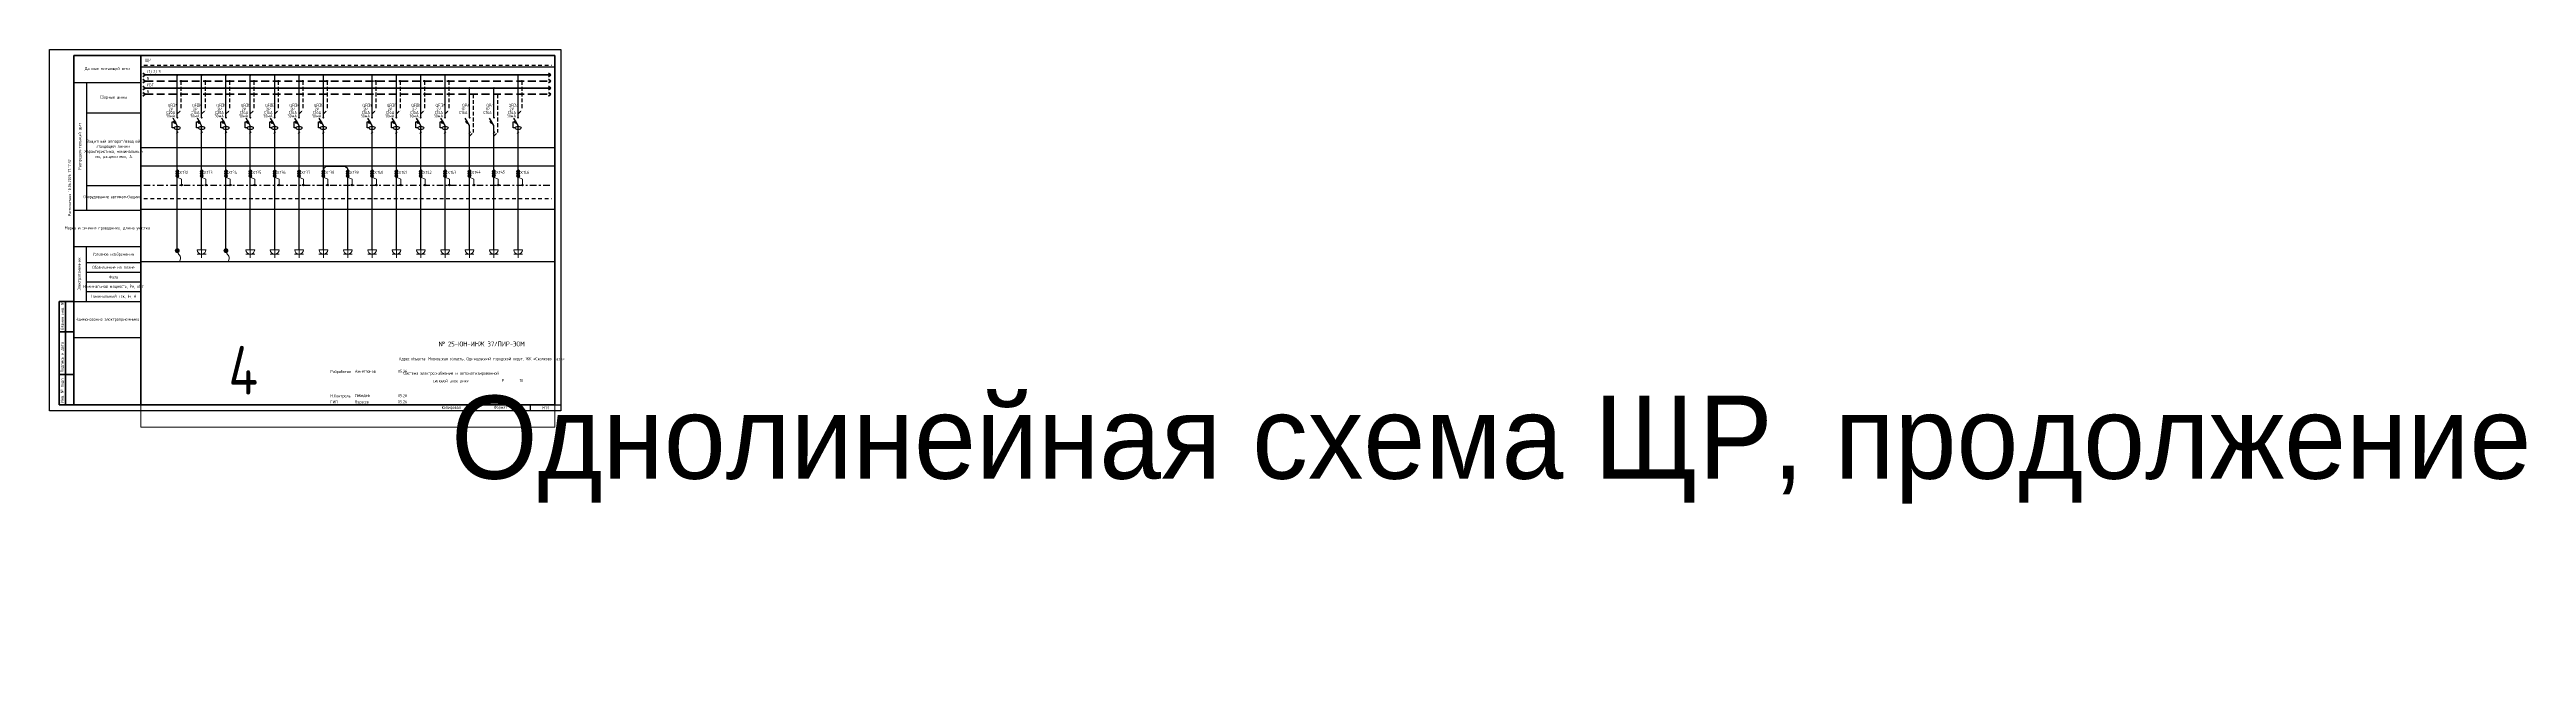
# Paper-space layout 'ЩР-1 (4)' of a CAD drawing. Header units: millimetres. Extents: x 0 to 2035, y -218 to 297.
# The model-space entities are those that its viewports show. They can reach past a viewport. Long polylines and large blocks are cut down to what shows.
import ezdxf
from ezdxf.enums import TextEntityAlignment as Align

# ---------------------------------------------------------------- set-up
doc = ezdxf.new("R2018")
doc.units = ezdxf.units.MM
for name, pattern in [('HIDDEN2', [4.7625, 3.175, -1.5875]), ('JIS_02_0.7', [1.35, 0.75, -0.6]), ('Штрихштриховая', [10.936111, 5.291667, -2.116667, 1.411111, -2.116667])]:
    doc.linetypes.add(name, pattern=pattern)
doc.layers.add('0-Область подсчета', color=152, linetype='Continuous', plot=False, transparency=0.5)
doc.layers.add('0_UNC Defpoints ЭОМ', color=6, linetype='Continuous', plot=False)
for name, color, linetype in [('0_Рамка', 7, 'Continuous'), ('0_ХТ', 7, 'Continuous'), ('Нумерация QF', 7, 'Continuous')]:
    doc.layers.add(name, color=color, linetype=linetype)
doc.layers.add('_0_ PE_проводник', color=3, linetype='Штрихштриховая', lineweight=20)
doc.layers.add('Таблицы', color=7, linetype='Continuous', lineweight=13)
doc.styles.get("Standard").update_dxf_attribs({"font": 'arial.ttf'})
doc.styles.add('UNC_A', font='GOST2304A.ttf')
doc.styles.add('Unecom', font='GOST2304A.ttf', dxfattribs={"height": 2.5})
doc.styles.add('СПДС', font='isocpeur.ttf', dxfattribs={"width": 0.8, "height": 2.5})

# ---------------------------------------------------------------- blocks, each defined once
blk = doc.blocks.new('*U51')
at = {"lineweight": 60, "ltscale": 10}
for p, q in [((20, 292), (415, 292)), ((20, 5), (20, 292)), ((415, 292), (415, 5)), ((8, 90), (20, 90)), ((8, 5), (8, 90)), ((13, 90), (13, 5)), ((20, 90), (20, 5)), ((20, 90), (20, 5)), ((8, 65), (20, 65)), ((8, 30), (20, 30)), ((20, 5), (8, 5)), ((415, 5), (20, 5))]:
    blk.add_line(p, q, dxfattribs=at)
at = {"layer": '0_UNC Defpoints ЭОМ', "ltscale": 10}
blk.add_lwpolyline([(420, 0), (0, 0), (0, 297), (420, 297)], close=True, dxfattribs=at)
at = {"layer": '0_UNC Defpoints ЭОМ', "lineweight": 30}
blk.add_lwpolyline([(395, 5), (420, 5), (420, 0), (395, 0)], close=True, dxfattribs=at)
at = {"char_height": 2.5, "attachment_point": 4, "rotation": 90, "style": 'Unecom'}
for s, insert, width in [('{\\fGOST type A|b0|i1|c204|p34; }Взамен инв. №', (10.5, 65), 25), (' Подпись и дата', (10.5, 30), 35), (' Инв. № подл.', (10.5, 5), 24.419)]:
    blk.add_mtext(s, dxfattribs=dict(at, insert=insert, width=width))
at = {"style": 'Unecom'}
for s, insert, char_height, width, attachment_point, line_spacing_factor in [('Адрес объекта: Московская область, Одинцовский городской округ, ЖК «Сколково Парк»', (355, 42.5), 2.5, 115, 5, 1.5), ('№ 25-ЮН-ИНЖ 37/ПИР-ЭОМ', (355, 55), 4, 120, 5, 2), ('Разработал', (230.7, 32), 2.5, 20, 4, 2), ('Ахметзянов', (250.8, 32.5), 2.5, 19.921, 4, 2), ('05.26', (290, 32.5), 2.5, 10, 5, 2), ('Система электроснабжения и автоматизированной силовой электрики', (330, 27.5), 2.5, 70, 5, 1.5), ('Р', (372.5, 25), 2.5, 15, 5, 2), ('Н.Контроль', (230.7, 12), 2.5, 20, 4, 2), ('ГИП', (230.7, 7.3), 2.5, 20, 4, 2), ('Лебедев', (250.8, 12.5), 2.5, 19.921, 4, 2), ('Вересов', (250.8, 7), 2.5, 19.921, 4, 2), ('05.26', (290, 12.5), 2.5, 10, 5, 2), ('05.26', (290, 7.5), 2.5, 10, 5, 2)]:
    blk.add_mtext(s, dxfattribs=dict(at, insert=insert, char_height=char_height, width=width, attachment_point=attachment_point, line_spacing_factor=line_spacing_factor))
at = {"char_height": 2.5, "attachment_point": 4, "style": 'Unecom'}
for s, insert, width in [('Формат  ', (364.9, 2.6), 50), ('\\pi1; ', (250, -133.2), 20), ('\\pi1; ', (250, -133.2), 20), ('\\pxi0.4; ', (250, -133.2), 20), ('\\pi1; ', (512.5, -218.3), 20), ('\\pi1; ', (512.5, -218.3), 20), ('\\pxi0.4; ', (512.5, -218.3), 20)]:
    blk.add_mtext(s, dxfattribs=dict(at, insert=insert, width=width))
at = {"style": 'Unecom'}
blk.add_attdef('ЛИСТ_№', text='', height=2.5, dxfattribs=at).set_placement((387.5, 25), align=Align.MIDDLE_CENTER)
blk.add_attdef('КОЛ-ВО_ЛИСТОВ', text='', height=2.5, dxfattribs=at).set_placement((404.7, 23.7), align=Align.CENTER)
at = {"lineweight": 30, "flags": 104}
blk.add_attdef('ОПИСАНИЕ_ЛИСТА', text='', height=2.5, dxfattribs=at).set_placement((329.9, 12.5), align=Align.MIDDLE_CENTER)
at = {"style": 'Unecom', "flags": 8}
blk.add_attdef('ФОРМАТ_БУМАГИ', (379.4, 1.3), '', height=2.5, dxfattribs=at)
at = {"layer": '0_Рамка', "style": 'СПДС', "width": 0.8}
blk.add_text('Распечатано 18.06.2026 17:17:32', height=2.5, rotation=90, dxfattribs=at).set_placement((16.5, 160), align=Align.MIDDLE_LEFT)
at = {"layer": 'Defpoints', "insert": (330, 2.5), "char_height": 2.5, "width": 70, "attachment_point": 5, "style": 'Unecom'}
blk.add_mtext('Копировал', dxfattribs=at)
blk = doc.blocks.new('_Боковик_схема Юником')
at = {"color": 0, "lineweight": -2, "ltscale": 3}
blk.add_lwpolyline([(0, 232), (55, 232), (55, 0), (0, 0)], close=True, dxfattribs=at)
for points in [[(0, 210), (55, 210), (55, 125), (10.3, 125)], [(10.3, 210), (10.3, 105)], [(10.3, 185), (55, 185)], [(0, 105), (55, 105)], [(0, 75), (55, 75)], [(10, 75), (10, 30)], [(10, 62), (51.8, 62)], [(10, 62), (55, 62)], [(10, 54), (55, 54)], [(10, 46), (55, 46)], [(0, 30), (55, 30)], [(10, 38), (55, 38)]]:
    blk.add_lwpolyline(points, dxfattribs=at)
at = {"color": 0, "lineweight": -2, "char_height": 2.5, "attachment_point": 5, "style": 'Unecom'}
for s, insert, width in [('Данные питающей сети', (27.5, 221), 55), ('Сборные шины', (32.6, 197.5), 44.736), ('Защитный аппарат/вводной отходящей линии.\\PХарактеристика, номинальный ток, расцепитель, А.', (32.6, 155), 44.736), ('Оборудование автоматизации', (31, 115.7), 37.884), ('Марка и сечение проводника, длина участка', (27.5, 90), 55), ('Условное изображение', (32.5, 68.5), 45), ('Номинальная мощность, Рн, кВт', (32.5, 42), 45), ('Обозначение на плане', (32.5, 58), 45), ('Фаза', (32.5, 50), 45), ('Номинальный ток, Iн, А', (32.5, 34), 45), ('Наименование электроприемника', (27.5, 15), 55)]:
    blk.add_mtext(s, dxfattribs=dict(at, insert=insert, width=width))
at = {"color": 0, "lineweight": -2, "char_height": 2.5, "attachment_point": 5, "rotation": 90, "style": 'Unecom'}
for s, insert, width in [('Распределительный щит', (5.1, 157.5), 105), ('Электроприемник', (4.6, 52.5), 45)]:
    blk.add_mtext(s, dxfattribs=dict(at, insert=insert, width=width))
blk = doc.blocks.new('*U86')
at = {"lineweight": 40}
for p, q in [((0, 0), (-2, 1.5)), ((0, 0), (-2, -1.5)), ((333.2, 0), (331.2, 1.5)), ((333.2, 0), (331.2, -1.5)), ((0, -5), (-2, -3.5)), ((0, -5), (-2, -6.5)), ((333.2, -5), (331.2, -3.5)), ((333.2, -5), (331.2, -6.5))]:
    blk.add_line(p, q, dxfattribs=at)
at = {"linetype": 'ByBlock', "lineweight": 40}
blk.add_lwpolyline([(0, 0), (333.2, 0)], dxfattribs=at)
at = {"color": 4, "linetype": 'HIDDEN2', "lineweight": 40, "ltscale": 2}
blk.add_lwpolyline([(0, -5), (333.2, -5)], dxfattribs=at)
at = {"insert": (1.2, -1.6), "char_height": 2.5, "attachment_point": 1, "style": 'UNC_A'}
blk.add_mtext_dynamic_manual_height_columns('N', width=3.844, gutter_width=12.5, heights=[0], dxfattribs=at)
at = {"style": 'UNC_A'}
blk.add_attdef('ЛИНИЯ', (1, 1.5), '', height=2.5, dxfattribs=at)
blk = doc.blocks.new('*U28')
at = {"lineweight": 25}
blk.add_line((-0.7, -0.7), (0.7, 0.7), dxfattribs=at)
blk = doc.blocks.new('*U117')
for p, q in [((0, -36.3), (0, -1.2)), ((-4.1, -44.7), (-4.1, -39.8)), ((-4.1, -39.8), (-2.9, -39.8)), ((0, -42.8), (-3.5, -36.7)), ((-0.4, -36.6), (0.4, -35.9)), ((0.4, -36.6), (-0.4, -35.9)), ((-2.4, -44.7), (-4.1, -44.7)), ((0, -54.3), (0, -42.8))]:
    blk.add_line(p, q)
at = {"color": 4, "linetype": 'HIDDEN2'}
for p in [(3, -6.2), (0, -33.2)]:
    blk.add_line(p, (3, -30.2), dxfattribs=at)
blk.add_lwpolyline([(-2.1, -41.1), (-3.1, -39.4), (-2.3, -38.9), (-1.3, -40.6)], close=True)
for centre in [(0, -1.2), (3, -6.2)]:
    blk.add_circle(centre, 0.5)
blk.add_ellipse((0, -44.7), major_axis=(-2.42, 0), ratio=0.530622)
at = {"insert": (-7.9, -24.9), "char_height": 2.5, "attachment_point": 1, "style": 'Unecom'}
blk.add_mtext_dynamic_manual_height_columns('\\pxql;QFD', width=5.707, gutter_width=12.5, heights=[4.37], dxfattribs=at)
at = {"style": 'Unecom'}
for tag, p in [('МА', (-1.7, -36.1)), ('P', (-3.4, -30.4)), ('A', (-1.7, -33.3))]:
    blk.add_attdef(tag, text='', height=2.5, dxfattribs=at).set_placement(p, align=Align.RIGHT)
blk.add_attdef('N', (-3.2, -27.4), '', height=2.5, dxfattribs=at)
blk = doc.blocks.new('*U80')
for p, q in [((0, -36.3), (0, -1.2)), ((-4.1, -44.7), (-4.1, -39.8)), ((-4.1, -39.8), (-2.9, -39.8)), ((0, -42.8), (-3.5, -36.7)), ((-0.4, -36.6), (0.4, -35.9)), ((0.4, -36.6), (-0.4, -35.9)), ((-2.4, -44.7), (-4.1, -44.7)), ((0, -54.3), (0, -42.8))]:
    blk.add_line(p, q)
at = {"color": 4, "linetype": 'HIDDEN2'}
for p in [(3, -6.2), (0, -33.2)]:
    blk.add_line(p, (3, -30.2), dxfattribs=at)
blk.add_lwpolyline([(-2.1, -41.1), (-3.1, -39.4), (-2.3, -38.9), (-1.3, -40.6)], close=True)
for centre in [(0, -1.2), (3, -6.2)]:
    blk.add_circle(centre, 0.5)
blk.add_ellipse((0, -44.7), major_axis=(-2.42, 0), ratio=0.530622)
at = {"insert": (-7.9, -24.9), "char_height": 2.5, "attachment_point": 1, "style": 'Unecom'}
blk.add_mtext_dynamic_manual_height_columns('\\pxql;QFD', width=5.707, gutter_width=12.5, heights=[4.37], dxfattribs=at)
at = {"style": 'Unecom'}
for tag, p in [('МА', (-1.7, -36.1)), ('P', (-3.4, -30.4)), ('A', (-1.7, -33.3))]:
    blk.add_attdef(tag, text='', height=2.5, dxfattribs=at).set_placement(p, align=Align.RIGHT)
blk.add_attdef('N', (-3.2, -27.4), '', height=2.5, dxfattribs=at)
blk = doc.blocks.new('*U83')
for p, q in [((0, -36.3), (0, -1.2)), ((-4.1, -44.7), (-4.1, -39.8)), ((-4.1, -39.8), (-2.9, -39.8)), ((0, -42.8), (-3.5, -36.7)), ((-0.4, -36.6), (0.4, -35.9)), ((0.4, -36.6), (-0.4, -35.9)), ((-2.4, -44.7), (-4.1, -44.7)), ((0, -54.3), (0, -42.8))]:
    blk.add_line(p, q)
at = {"color": 4, "linetype": 'HIDDEN2'}
for p in [(3, -6.2), (0, -33.2)]:
    blk.add_line(p, (3, -30.2), dxfattribs=at)
blk.add_lwpolyline([(-2.1, -41.1), (-3.1, -39.4), (-2.3, -38.9), (-1.3, -40.6)], close=True)
for centre in [(0, -1.2), (3, -6.2)]:
    blk.add_circle(centre, 0.5)
blk.add_ellipse((0, -44.7), major_axis=(-2.42, 0), ratio=0.530622)
at = {"insert": (-7.9, -24.9), "char_height": 2.5, "attachment_point": 1, "style": 'Unecom'}
blk.add_mtext_dynamic_manual_height_columns('\\pxql;QFD', width=5.707, gutter_width=12.5, heights=[4.37], dxfattribs=at)
at = {"style": 'Unecom'}
for tag, p in [('МА', (-1.7, -36.1)), ('P', (-3.4, -30.4)), ('A', (-1.7, -33.3))]:
    blk.add_attdef(tag, text='', height=2.5, dxfattribs=at).set_placement(p, align=Align.RIGHT)
blk.add_attdef('N', (-3.2, -27.4), '', height=2.5, dxfattribs=at)
blk = doc.blocks.new('*U85')
for p, q in [((0, -36.3), (0, -1.2)), ((-4.1, -44.7), (-4.1, -39.8)), ((-4.1, -39.8), (-2.9, -39.8)), ((0, -42.8), (-3.5, -36.7)), ((-0.4, -36.6), (0.4, -35.9)), ((0.4, -36.6), (-0.4, -35.9)), ((-2.4, -44.7), (-4.1, -44.7)), ((0, -54.3), (0, -42.8))]:
    blk.add_line(p, q)
at = {"color": 4, "linetype": 'HIDDEN2'}
for p in [(3, -6.2), (0, -33.2)]:
    blk.add_line(p, (3, -30.2), dxfattribs=at)
blk.add_lwpolyline([(-2.1, -41.1), (-3.1, -39.4), (-2.3, -38.9), (-1.3, -40.6)], close=True)
for centre in [(0, -1.2), (3, -6.2)]:
    blk.add_circle(centre, 0.5)
blk.add_ellipse((0, -44.7), major_axis=(-2.42, 0), ratio=0.530622)
at = {"insert": (-7.9, -24.9), "char_height": 2.5, "attachment_point": 1, "style": 'Unecom'}
blk.add_mtext_dynamic_manual_height_columns('\\pxql;QFD', width=5.707, gutter_width=12.5, heights=[4.37], dxfattribs=at)
at = {"style": 'Unecom'}
for tag, p in [('МА', (-1.7, -36.1)), ('P', (-3.4, -30.4)), ('A', (-1.7, -33.3))]:
    blk.add_attdef(tag, text='', height=2.5, dxfattribs=at).set_placement(p, align=Align.RIGHT)
blk.add_attdef('N', (-3.2, -27.4), '', height=2.5, dxfattribs=at)
blk = doc.blocks.new('*U82')
for p, q in [((0, -36.3), (0, -1.2)), ((-4.1, -44.7), (-4.1, -39.8)), ((-4.1, -39.8), (-2.9, -39.8)), ((0, -42.8), (-3.5, -36.7)), ((-0.4, -36.6), (0.4, -35.9)), ((0.4, -36.6), (-0.4, -35.9)), ((-2.4, -44.7), (-4.1, -44.7)), ((0, -54.3), (0, -42.8))]:
    blk.add_line(p, q)
at = {"color": 4, "linetype": 'HIDDEN2'}
for p in [(3, -6.2), (0, -33.2)]:
    blk.add_line(p, (3, -30.2), dxfattribs=at)
blk.add_lwpolyline([(-2.1, -41.1), (-3.1, -39.4), (-2.3, -38.9), (-1.3, -40.6)], close=True)
for centre in [(0, -1.2), (3, -6.2)]:
    blk.add_circle(centre, 0.5)
blk.add_ellipse((0, -44.7), major_axis=(-2.42, 0), ratio=0.530622)
at = {"insert": (-7.9, -24.9), "char_height": 2.5, "attachment_point": 1, "style": 'Unecom'}
blk.add_mtext_dynamic_manual_height_columns('\\pxql;QFD', width=5.707, gutter_width=12.5, heights=[4.37], dxfattribs=at)
at = {"style": 'Unecom'}
for tag, p in [('МА', (-1.7, -36.1)), ('P', (-3.4, -30.4)), ('A', (-1.7, -33.3))]:
    blk.add_attdef(tag, text='', height=2.5, dxfattribs=at).set_placement(p, align=Align.RIGHT)
blk.add_attdef('N', (-3.2, -27.4), '', height=2.5, dxfattribs=at)
blk = doc.blocks.new('XT')
at = {"color": 32, "true_color": 0xcd6928}
for p, q in [((0.8, 0), (-1, -1.8)), ((1, -0.2), (-0.8, -2))]:
    blk.add_line(p, q, dxfattribs=at)
at = {"color": 5}
for p, q in [((0.8, -2), (-1, -3.8)), ((1, -2.2), (-0.8, -4))]:
    blk.add_line(p, q, dxfattribs=at)
at = {"color": 3}
for p, q in [((0.8, -4), (-1, -5.8)), ((1, -4.2), (-0.8, -6))]:
    blk.add_line(p, q, dxfattribs=at)
at = {"color": 32, "true_color": 0xcd6928}
blk.add_circle((0, -1), 1, dxfattribs=at)
at = {"color": 5}
blk.add_circle((0, -3), 1, dxfattribs=at)
at = {"color": 3}
blk.add_circle((0, -5), 1, dxfattribs=at)
at = {"style": 'UNC_A'}
blk.add_attdef('1', (1.7, 0.1), '', height=2.5, dxfattribs=at)
blk = doc.blocks.new('Розетка1')
at = {"layer": 'Таблицы', "color": 1}
for p, q in [((-84, 84), (84, 84)), ((-84, 0), (84, 0)), ((0, 0), (0, 158))]:
    blk.add_line(p, q, dxfattribs=at)
blk.add_arc((0, 0), 83.5, 0, 180, dxfattribs=at)
blk.add_arc((0, 0), 83.5, 0, 180, dxfattribs=at)
blk = doc.blocks.new('*U118')
for p, q in [((0, -36.3), (0, -12.1)), ((0, -42.8), (-3.5, -36.7)), ((-0.4, -36.6), (0.4, -35.9)), ((0.4, -36.6), (-0.4, -35.9)), ((0, -54.3), (0, -42.8))]:
    blk.add_line(p, q)
at = {"color": 4, "linetype": 'HIDDEN2'}
for p in [(3, -17.1), (0, -51.6)]:
    blk.add_line(p, (3, -48.6), dxfattribs=at)
blk.add_lwpolyline([(-2.1, -41.1), (-3.1, -39.4), (-2.3, -38.9), (-1.3, -40.6)], close=True)
for centre in [(0, -12.1), (3, -17.1)]:
    blk.add_circle(centre, 0.5)
at = {"insert": (-6.2, -24.9), "char_height": 2.5, "attachment_point": 1, "style": 'Unecom'}
blk.add_mtext_dynamic_manual_height_columns('\\pxql;QF', width=5.707, gutter_width=12.5, heights=[4.37], dxfattribs=at)
at = {"style": 'Unecom'}
for tag, p in [('P', (-3.4, -30.4)), ('A', (-1.7, -33.3))]:
    blk.add_attdef(tag, text='', height=2.5, dxfattribs=at).set_placement(p, align=Align.RIGHT)
blk.add_attdef('N', (-3.2, -27.4), '', height=2.5, dxfattribs=at)
blk = doc.blocks.new('*U108')
at = {"layer": 'Таблицы'}
h = blk.add_hatch(color=1, dxfattribs=at)
h.dxf.hatch_style = 1
h.paths.add_polyline_path([(45, 0, 1), (-45, 0, 1)])
at = {"layer": 'Таблицы', "color": 1}
blk.add_circle((0, 0), 44.8, dxfattribs=at)
blk.add_spline([(0, 0), (63, 21), (148, 72), (228, 58)], degree=3, dxfattribs=at)

msp = doc.modelspace()

# ---------------------------------------------------------------- linework, layer by layer
at = {"color": 6}
for points in [[(1075, 1577.99), (735, 1577.99), (735, 1290.99), (1075, 1290.99), (1075, 1577.99)], [(1415, 1577.99), (1075, 1577.99), (1075, 1290.99), (1415, 1290.99), (1415, 1577.99)], [(1755, 1577.99), (1415, 1577.99), (1415, 1290.99), (1755, 1290.99), (1755, 1577.99)]]:
    msp.add_lwpolyline(points, dxfattribs=at)
at = {"linetype": 'JIS_02_0.7', "ltscale": 4}
for points in [[(1077.499, 1570.16), (1412.679, 1570.16)], [(1077.499, 1570.16), (1412.679, 1570.16)], [(1077.499, 1460.471), (1412.679, 1460.471)]]:
    msp.add_lwpolyline(points, dxfattribs=at)
for points in [[(1104.931, 1418.4), (1104.931, 1508.927)], [(1124.931, 1418.4), (1124.931, 1508.927)], [(1144.931, 1418.4), (1144.931, 1508.927)], [(1164.931, 1418.4), (1164.931, 1508.927)], [(1184.931, 1418.4), (1184.931, 1508.927)], [(1204.931, 1418.4), (1204.931, 1508.927)], [(1224.931, 1418.4), (1224.931, 1508.927)], [(1264.931, 1418.4), (1264.931, 1508.927)], [(1284.931, 1418.4), (1284.931, 1508.927)], [(1304.931, 1418.4), (1304.931, 1508.927)], [(1304.931, 1418.4), (1304.931, 1508.927)], [(1324.931, 1418.4), (1324.931, 1508.927)], [(1345, 1418.422), (1345, 1508.949)], [(1365, 1418.422), (1365, 1508.949)], [(1384.931, 1418.4), (1384.931, 1508.927)], [(1244.932, 1483.946), (1244.932, 1484.946), (1242.932, 1486.946), (1226.932, 1486.946), (1224.932, 1484.946), (1224.932, 1483.946)], [(1244.931, 1418.4), (1244.932, 1484.946)]]:
    msp.add_lwpolyline(points)
at = {"color": 3, "linetype": 'Штрихштриховая'}
msp.add_lwpolyline([(1077.499, 1471.568), (1412.679, 1471.568)], dxfattribs=at)
at = {"color": 0, "linetype": 'ByBlock', "lineweight": -3}
for centre in [(1108.505, 1471.59), (1128.505, 1471.59), (1148.505, 1471.59), (1168.505, 1471.59), (1188.505, 1471.59), (1208.505, 1471.59), (1228.505, 1471.59), (1248.505, 1471.59), (1268.505, 1471.59), (1288.505, 1471.59), (1308.505, 1471.59), (1328.505, 1471.59), (1348.573, 1471.59), (1368.573, 1471.59), (1388.505, 1471.59)]:
    msp.add_circle(centre, 0.575, dxfattribs=at)
at = {"layer": '0-Область подсчета'}
for points in [[(147.309, 1584.367), (6296.248, 1584.367), (6296.248, 1408.375), (147.309, 1408.375)], [(150.349, 1568.697), (6220.211, 1568.697), (6220.211, 1502.163), (150.349, 1502.163)], [(142.142, 1487.401), (6300.609, 1487.401), (6300.609, 1451.513), (142.142, 1451.513)]]:
    msp.add_lwpolyline(points, close=True, dxfattribs=at)
at = {"layer": '_0_ PE_проводник'}
for points in [[(1108.505, 1471.59), (1108.505, 1476.358), (1104.876, 1478.006)], [(1128.505, 1471.59), (1128.505, 1476.358), (1124.876, 1478.006)], [(1148.505, 1471.59), (1148.505, 1476.358), (1144.876, 1478.006)], [(1168.505, 1471.59), (1168.505, 1476.358), (1164.876, 1478.006)], [(1188.505, 1471.59), (1188.505, 1476.358), (1184.876, 1478.006)], [(1208.505, 1471.59), (1208.505, 1476.358), (1204.876, 1478.006)], [(1228.505, 1471.59), (1228.505, 1476.358), (1224.876, 1478.006)], [(1248.505, 1471.59), (1248.505, 1476.358), (1244.876, 1478.006)], [(1268.505, 1471.59), (1268.505, 1476.358), (1264.876, 1478.006)], [(1288.505, 1471.59), (1288.505, 1476.358), (1284.876, 1478.006)], [(1308.505, 1471.59), (1308.505, 1476.358), (1304.876, 1478.006)], [(1328.505, 1471.59), (1328.505, 1476.358), (1324.876, 1478.006)], [(1348.573, 1471.59), (1348.573, 1476.358), (1344.944, 1478.006)], [(1368.573, 1471.59), (1368.573, 1476.358), (1364.944, 1478.006)], [(1388.505, 1471.59), (1388.505, 1476.358), (1384.876, 1478.006)]]:
    msp.add_lwpolyline(points, dxfattribs=at)

# ---------------------------------------------------------------- block references
for p, values in [((1078.687, 1562.041), {'ЛИНИЯ': 'L1,L2,L3'}), ((1078.687, 1551.207), {'ЛИНИЯ': 'ИБП'})]:
    msp.add_blockref('*U86', p).add_auto_attribs(values)
at = {"color": 1}
ref = msp.add_blockref('*U117', (1104.931, 1563.235), dxfattribs=at)
ref.add_attrib('P', '2P', dxfattribs={"height": 2.5, "style": 'Unecom'}).set_placement((1101.535, 1532.801), align=Align.RIGHT)
ref.add_attrib('A', 'С20А', dxfattribs={"height": 2.5, "style": 'Unecom'}).set_placement((1103.228, 1529.955), align=Align.RIGHT)
ref.add_attrib('МА', '30мА', dxfattribs={"height": 2.5, "style": 'Unecom'}).set_placement((1103.218, 1527.094), align=Align.RIGHT)
ref = msp.add_blockref('*U117', (1124.931, 1563.235), dxfattribs=at)
ref.add_attrib('P', '2P', dxfattribs={"height": 2.5, "style": 'Unecom'}).set_placement((1121.535, 1532.801), align=Align.RIGHT)
ref.add_attrib('A', 'С16А', dxfattribs={"height": 2.5, "style": 'Unecom'}).set_placement((1123.228, 1529.955), align=Align.RIGHT)
ref.add_attrib('МА', '30мА', dxfattribs={"height": 2.5, "style": 'Unecom'}).set_placement((1123.218, 1527.094), align=Align.RIGHT)
ref = msp.add_blockref('*U80', (1144.931, 1563.235), dxfattribs=at)
ref.add_attrib('P', '2P', dxfattribs={"height": 2.5, "style": 'Unecom'}).set_placement((1141.535, 1532.801), align=Align.RIGHT)
ref.add_attrib('A', 'С20А', dxfattribs={"height": 2.5, "style": 'Unecom'}).set_placement((1143.228, 1529.955), align=Align.RIGHT)
ref.add_attrib('МА', '30мА', dxfattribs={"height": 2.5, "style": 'Unecom'}).set_placement((1143.218, 1527.094), align=Align.RIGHT)
ref = msp.add_blockref('*U83', (1164.931, 1563.235), dxfattribs=at)
ref.add_attrib('P', '2P', dxfattribs={"height": 2.5, "style": 'Unecom'}).set_placement((1161.535, 1532.801), align=Align.RIGHT)
ref.add_attrib('A', 'С16А', dxfattribs={"height": 2.5, "style": 'Unecom'}).set_placement((1163.228, 1529.955), align=Align.RIGHT)
ref.add_attrib('МА', '30мА', dxfattribs={"height": 2.5, "style": 'Unecom'}).set_placement((1163.218, 1527.094), align=Align.RIGHT)
ref = msp.add_blockref('*U83', (1184.931, 1563.235), dxfattribs=at)
ref.add_attrib('P', '2P', dxfattribs={"height": 2.5, "style": 'Unecom'}).set_placement((1181.535, 1532.801), align=Align.RIGHT)
ref.add_attrib('A', 'С16А', dxfattribs={"height": 2.5, "style": 'Unecom'}).set_placement((1183.228, 1529.955), align=Align.RIGHT)
ref.add_attrib('МА', '30мА', dxfattribs={"height": 2.5, "style": 'Unecom'}).set_placement((1183.218, 1527.094), align=Align.RIGHT)
ref = msp.add_blockref('*U83', (1204.931, 1563.235), dxfattribs=at)
ref.add_attrib('P', '2P', dxfattribs={"height": 2.5, "style": 'Unecom'}).set_placement((1201.535, 1532.801), align=Align.RIGHT)
ref.add_attrib('A', 'С16А', dxfattribs={"height": 2.5, "style": 'Unecom'}).set_placement((1203.228, 1529.955), align=Align.RIGHT)
ref.add_attrib('МА', '30мА', dxfattribs={"height": 2.5, "style": 'Unecom'}).set_placement((1203.218, 1527.094), align=Align.RIGHT)
ref = msp.add_blockref('*U85', (1224.931, 1563.235), dxfattribs=at)
ref.add_attrib('P', '2P', dxfattribs={"height": 2.5, "style": 'Unecom'}).set_placement((1221.535, 1532.801), align=Align.RIGHT)
ref.add_attrib('A', 'С16А', dxfattribs={"height": 2.5, "style": 'Unecom'}).set_placement((1223.228, 1529.955), align=Align.RIGHT)
ref.add_attrib('МА', '30мА', dxfattribs={"height": 2.5, "style": 'Unecom'}).set_placement((1223.218, 1527.094), align=Align.RIGHT)
ref = msp.add_blockref('*U82', (1264.931, 1563.235), dxfattribs=at)
ref.add_attrib('P', '2P', dxfattribs={"height": 2.5, "style": 'Unecom'}).set_placement((1261.535, 1532.801), align=Align.RIGHT)
ref.add_attrib('A', 'С16А', dxfattribs={"height": 2.5, "style": 'Unecom'}).set_placement((1263.228, 1529.955), align=Align.RIGHT)
ref.add_attrib('МА', '30мА', dxfattribs={"height": 2.5, "style": 'Unecom'}).set_placement((1263.218, 1527.094), align=Align.RIGHT)
ref = msp.add_blockref('*U85', (1284.931, 1563.235), dxfattribs=at)
ref.add_attrib('P', '2P', dxfattribs={"height": 2.5, "style": 'Unecom'}).set_placement((1281.535, 1532.801), align=Align.RIGHT)
ref.add_attrib('A', 'С16А', dxfattribs={"height": 2.5, "style": 'Unecom'}).set_placement((1283.228, 1529.955), align=Align.RIGHT)
ref.add_attrib('МА', '30мА', dxfattribs={"height": 2.5, "style": 'Unecom'}).set_placement((1283.218, 1527.094), align=Align.RIGHT)
ref = msp.add_blockref('*U85', (1304.931, 1563.235), dxfattribs=at)
ref.add_attrib('P', '2P', dxfattribs={"height": 2.5, "style": 'Unecom'}).set_placement((1301.535, 1532.801), align=Align.RIGHT)
ref.add_attrib('A', 'С16А', dxfattribs={"height": 2.5, "style": 'Unecom'}).set_placement((1303.228, 1529.955), align=Align.RIGHT)
ref.add_attrib('МА', '30мА', dxfattribs={"height": 2.5, "style": 'Unecom'}).set_placement((1303.218, 1527.094), align=Align.RIGHT)
ref = msp.add_blockref('*U117', (1324.931, 1563.235), dxfattribs=at)
ref.add_attrib('P', '2P', dxfattribs={"height": 2.5, "style": 'Unecom'}).set_placement((1321.535, 1532.801), align=Align.RIGHT)
ref.add_attrib('A', 'С16А', dxfattribs={"height": 2.5, "style": 'Unecom'}).set_placement((1323.228, 1529.955), align=Align.RIGHT)
ref.add_attrib('МА', '30мА', dxfattribs={"height": 2.5, "style": 'Unecom'}).set_placement((1323.218, 1527.094), align=Align.RIGHT)
ref = msp.add_blockref('*U118', (1345, 1563.257), dxfattribs=at)
ref.add_attrib('P', '1P', dxfattribs={"height": 2.5, "style": 'Unecom'}).set_placement((1341.604, 1532.823), align=Align.RIGHT)
ref.add_attrib('A', 'С16А', dxfattribs={"height": 2.5, "style": 'Unecom'}).set_placement((1343.297, 1529.977), align=Align.RIGHT)
ref = msp.add_blockref('*U118', (1365, 1563.257), dxfattribs=at)
ref.add_attrib('P', '1P', dxfattribs={"height": 2.5, "style": 'Unecom'}).set_placement((1361.604, 1532.823), align=Align.RIGHT)
ref.add_attrib('A', 'С16А', dxfattribs={"height": 2.5, "style": 'Unecom'}).set_placement((1363.297, 1529.977), align=Align.RIGHT)
ref = msp.add_blockref('*U117', (1384.931, 1563.235), dxfattribs=at)
ref.add_attrib('P', '2P', dxfattribs={"height": 2.5, "style": 'Unecom'}).set_placement((1381.535, 1532.801), align=Align.RIGHT)
ref.add_attrib('A', 'С16А', dxfattribs={"height": 2.5, "style": 'Unecom'}).set_placement((1383.228, 1529.955), align=Align.RIGHT)
ref.add_attrib('МА', '30мА', dxfattribs={"height": 2.5, "style": 'Unecom'}).set_placement((1383.218, 1527.094), align=Align.RIGHT)
for p in [(1104.931, 1514.685), (1124.931, 1514.685), (1144.931, 1514.685), (1164.931, 1514.685), (1184.931, 1514.685), (1204.931, 1514.685), (1224.931, 1514.685), (1264.931, 1514.685), (1284.931, 1514.685), (1304.931, 1514.685), (1324.931, 1514.685), (1345, 1514.707), (1365, 1514.707), (1384.931, 1514.685)]:
    msp.add_blockref('*U28', p)
ref = msp.add_blockref('XT', (1104.932, 1483.946))
ref.add_attrib('1', 'XT', (1106.68, 1480.703), dxfattribs={"height": 2.5, "style": 'UNC_A'})
ref = msp.add_blockref('XT', (1124.932, 1483.946))
ref.add_attrib('1', 'XT', (1126.68, 1480.703), dxfattribs={"height": 2.5, "style": 'UNC_A'})
ref = msp.add_blockref('XT', (1144.932, 1483.946))
ref.add_attrib('1', 'XT', (1146.68, 1480.703), dxfattribs={"height": 2.5, "style": 'UNC_A'})
ref = msp.add_blockref('XT', (1164.932, 1483.946))
ref.add_attrib('1', 'XT', (1166.68, 1480.703), dxfattribs={"height": 2.5, "style": 'UNC_A'})
ref = msp.add_blockref('XT', (1184.932, 1483.946))
ref.add_attrib('1', 'XT', (1186.68, 1480.703), dxfattribs={"height": 2.5, "style": 'UNC_A'})
ref = msp.add_blockref('XT', (1204.931, 1483.946))
ref.add_attrib('1', 'XT', (1206.68, 1480.703), dxfattribs={"height": 2.5, "style": 'UNC_A'})
ref = msp.add_blockref('XT', (1224.932, 1483.946))
ref.add_attrib('1', 'XT', (1226.68, 1480.703), dxfattribs={"height": 2.5, "style": 'UNC_A'})
ref = msp.add_blockref('XT', (1244.932, 1483.946))
ref.add_attrib('1', 'XT', (1246.68, 1480.703), dxfattribs={"height": 2.5, "style": 'UNC_A'})
ref = msp.add_blockref('XT', (1264.932, 1483.946))
ref.add_attrib('1', 'XT', (1266.68, 1480.703), dxfattribs={"height": 2.5, "style": 'UNC_A'})
ref = msp.add_blockref('XT', (1284.932, 1483.946))
ref.add_attrib('1', 'XT', (1286.68, 1480.703), dxfattribs={"height": 2.5, "style": 'UNC_A'})
ref = msp.add_blockref('XT', (1304.932, 1483.946))
ref.add_attrib('1', 'XT', (1306.68, 1480.703), dxfattribs={"height": 2.5, "style": 'UNC_A'})
ref = msp.add_blockref('XT', (1324.932, 1483.946))
ref.add_attrib('1', 'XT', (1326.68, 1480.703), dxfattribs={"height": 2.5, "style": 'UNC_A'})
ref = msp.add_blockref('XT', (1344.932, 1483.946))
ref.add_attrib('1', 'XT', (1346.68, 1480.703), dxfattribs={"height": 2.5, "style": 'UNC_A'})
ref = msp.add_blockref('XT', (1364.932, 1483.946))
ref.add_attrib('1', 'XT', (1366.68, 1480.703), dxfattribs={"height": 2.5, "style": 'UNC_A'})
ref = msp.add_blockref('XT', (1384.932, 1483.946))
ref.add_attrib('1', 'XT', (1386.68, 1480.703), dxfattribs={"height": 2.5, "style": 'UNC_A'})
at = {"xscale": 0.04278754414747103, "yscale": 0.04278754414747103, "zscale": 0.04278754414747103, "rotation": 180}
for p in [(1124.931, 1418.4), (1164.931, 1418.4), (1184.931, 1418.4), (1204.931, 1418.4), (1224.931, 1418.4), (1244.931, 1418.4), (1264.931, 1418.4), (1284.931, 1418.4), (1304.931, 1418.4), (1324.931, 1418.4), (1344.931, 1418.4), (1364.931, 1418.4), (1384.863, 1418.4)]:
    msp.add_blockref('Розетка1', p, dxfattribs=at)
at = {"layer": 'Таблицы', "linetype": 'ByBlock', "xscale": 0.03641652854582532, "yscale": 0.03641652854582532, "zscale": 0.03641652854582532, "rotation": 270}
for p in [(1104.931, 1417.681), (1144.931, 1417.681)]:
    msp.add_blockref('*U108', p, dxfattribs=at)

# ---------------------------------------------------------------- texts
at = {"layer": '0_ХТ', "char_height": 2.5, "attachment_point": 4, "style": 'Unecom'}
for s, insert in [('32', (1110.443, 1482.026)), ('33', (1130.443, 1482.026)), ('34', (1150.443, 1482.026)), ('35', (1170.443, 1482.026)), ('36', (1190.443, 1482.026)), ('37', (1210.647, 1482.026)), ('38', (1230.443, 1482.026)), ('39', (1250.443, 1482.026)), ('40', (1270.443, 1482.026)), ('41', (1290.443, 1482.026)), ('42', (1310.443, 1482.026)), ('43', (1330.443, 1482.026)), ('44', (1350.511, 1482.274)), ('45', (1370.511, 1482.274)), ('46', (1390.443, 1482.026))]:
    msp.add_mtext_dynamic_manual_height_columns(s, width=10.42076, gutter_width=12.5, heights=[0], dxfattribs=dict(at, insert=insert))
at = {"layer": 'Defpoints', "color": 6, "insert": (1147.024, 1339.307), "char_height": 40, "attachment_point": 1, "style": 'Unecom'}
msp.add_mtext_dynamic_manual_height_columns('4', width=99.92054, gutter_width=12.5, heights=[0], dxfattribs=at)
at = {"layer": 'Нумерация QF', "char_height": 2.5, "style": 'Unecom'}
for s, width, insert, attachment_point in [('ЩР', 13.62236, (1078.367, 1575.564), 1), ('29', 7.51, (1102.016, 1537.156), 4), ('30', 7.51, (1122.016, 1537.156), 4), ('31', 7.51, (1142.016, 1537.156), 4), ('32', 7.51, (1162.016, 1537.156), 4), ('33', 7.51, (1182.016, 1537.156), 4), ('34', 7.51, (1202.016, 1537.156), 4), ('35', 7.51, (1222.016, 1537.156), 4), ('36', 7.51, (1262.016, 1537.156), 4), ('37', 7.51, (1282.016, 1537.156), 4), ('38', 7.51, (1302.016, 1537.156), 4), ('39', 7.51, (1322.016, 1537.156), 4), ('40', 7.51, (1341.938, 1537.156), 4), ('41', 7.51, (1361.814, 1537.156), 4), ('42', 7.51, (1382.016, 1537.156), 4)]:
    msp.add_mtext_dynamic_manual_height_columns(s, width=width, gutter_width=12.5, heights=[0], dxfattribs=dict(at, insert=insert, attachment_point=attachment_point))

psp = doc.layouts.new('ЩР-1 (4)')

# ---------------------------------------------------------------- block references
at = {"ltscale": 100}
ref = psp.add_blockref('*U51', (0, 0), dxfattribs=at)
ref.add_attrib('ФОРМАТ_БУМАГИ', 'А3', (379.4, 1.3), dxfattribs={"height": 2.5, "style": 'Unecom'})
ref.add_attrib('ЛИСТ_№', '10', dxfattribs={"height": 2.5, "style": 'Unecom'}).set_placement((387.5, 25), align=Align.MIDDLE_CENTER)
lines = psp.add_mtext('Однолинейная схема ЩР, продолжение', dxfattribs={"insert": (329.9, 12.5), "char_height": 68.284, "attachment_point": 1})
ref.add_attrib('ОПИСАНИЕ_ЛИСТА', '', (329.9, 12.5), dxfattribs={"flags": 104}).embed_mtext(lines)
at = {"lineweight": -3}
psp.add_blockref('_Боковик_схема Юником', (20, 60), dxfattribs=at)

# ---------------------------------------------------------------- texts
at = {"insert": (407.5, 2.5), "char_height": 2.5, "width": 25, "attachment_point": 5, "line_spacing_factor": 2, "style": 'Unecom'}
psp.add_mtext('М1:1', dxfattribs=at)

# ---------------------------------------------------------------- viewports
at = {"layer": 'Defpoints', "color": 6}
psp.add_viewport(center=(245, 139.3), size=(340, 305.449), view_center_point=(1245, 1425.266), view_height=305.44904, dxfattribs=at)

doc.saveas('drawing.dxf')
